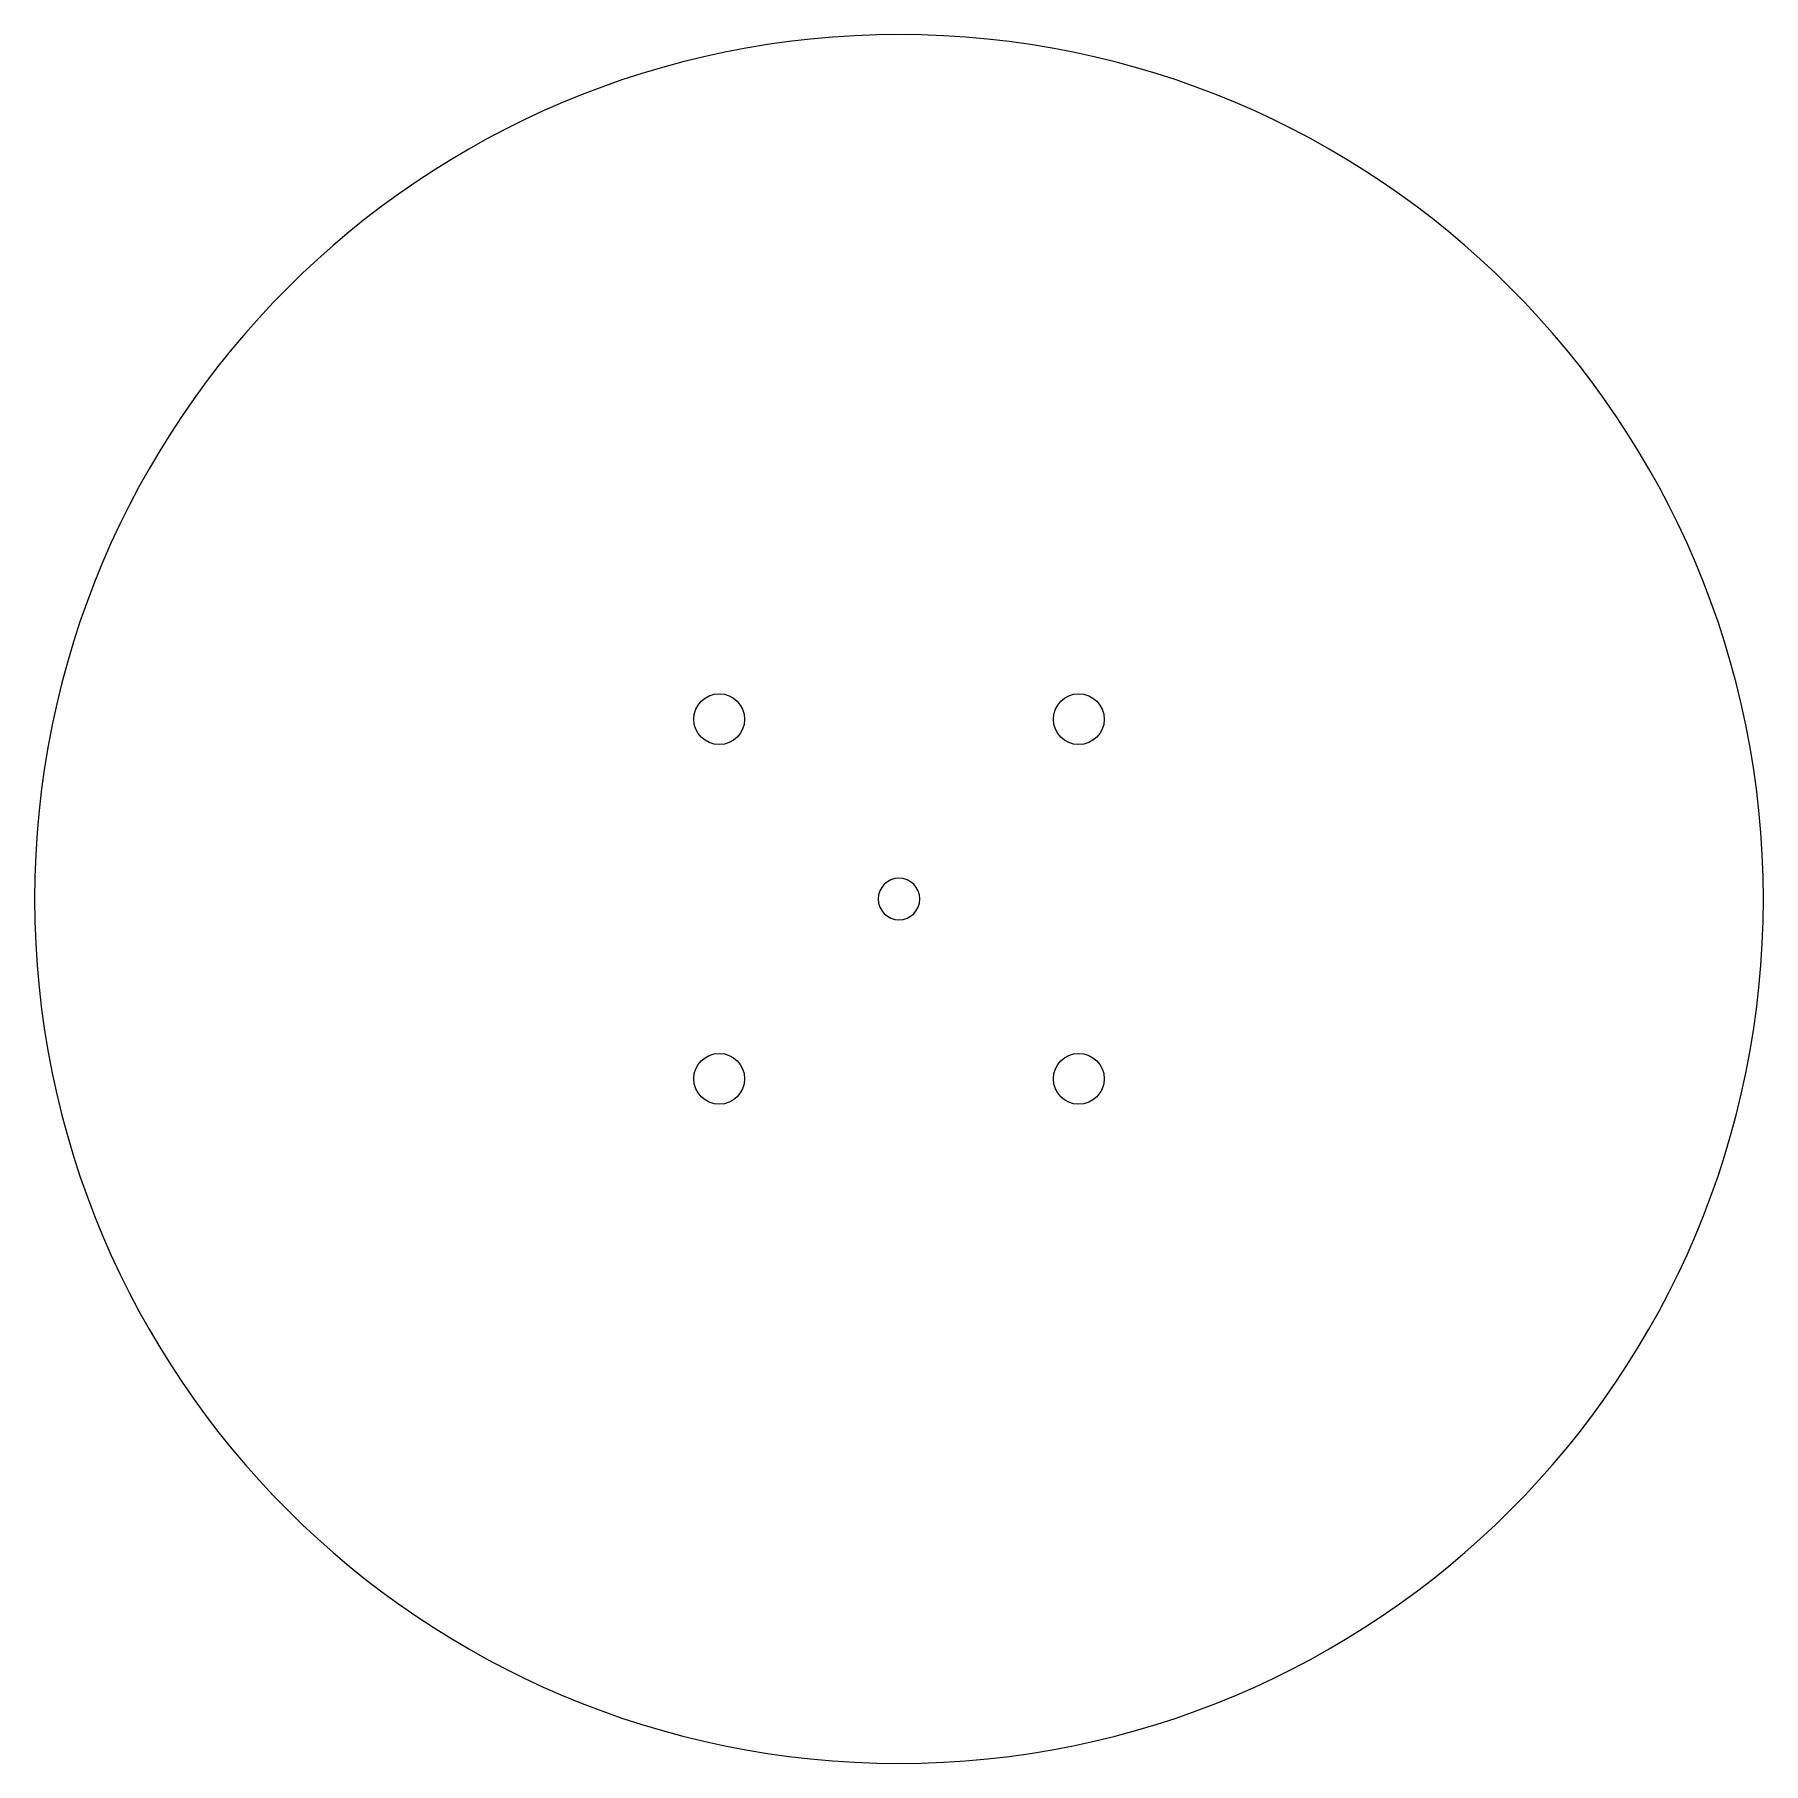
# Model space of a CAD drawing. Header units: millimetres. Extents: x -288 to 540, y -276 to 186.
# Drawn here: x 200.1 to 540.1, y -184.6 to 155.4 of the extents above; entities that cross this region are included whole.
import ezdxf

# ---------------------------------------------------------------- set-up
doc = ezdxf.new("R2010")
doc.units = ezdxf.units.MM
doc.header["$MEASUREMENT"] = 0
doc.layers.add('layer 1', color=7, linetype='Continuous')

msp = doc.modelspace()

# ---------------------------------------------------------------- linework, layer by layer
at = {"layer": 'layer 1', "lineweight": 18}
for centre in [(334.7152, 20.7751), (405.4261, 20.7751), (334.7152, -49.9356), (405.4259, -49.9358)]:
    msp.add_ellipse(centre, major_axis=(0, 5), ratio=1, dxfattribs=at)
at = {"layer": 'layer 1', "color": 250, "lineweight": 9}
msp.add_open_spline([(370.0706, 155.4193), (463.9589, 155.4193), (540.0703, 79.3077), (540.0703, -14.5806), (540.0703, -14.5806), (540.0705, -108.4689), (463.9591, -184.5802), (370.0708, -184.5802), (370.0708, -184.5802), (276.1825, -184.58), (200.0709, -108.4687), (200.0709, -14.5804), (200.0709, -14.5804), (200.0709, 79.3079), (276.1823, 155.4194), (370.0706, 155.4193)], degree=3, knots=[0, 0, 0, 0, 0.2, 0.2, 0.2, 0.2, 0.4, 0.4, 0.4, 0.4, 0.6, 0.6, 0.6, 0.6, 1, 1, 1, 1], dxfattribs=at)
at = {"layer": 'layer 1', "color": 1, "lineweight": 9}
msp.add_open_spline([(370.0706, -10.4803), (372.335, -10.4803), (374.1706, -12.3159), (374.1706, -14.5803), (374.1706, -14.5803), (374.1706, -16.8447), (372.335, -18.6803), (370.0706, -18.6803), (370.0706, -18.6803), (367.8062, -18.6803), (365.9706, -16.8447), (365.9706, -14.5803), (365.9706, -14.5803), (365.9706, -12.3159), (367.8062, -10.4803), (370.0706, -10.4803)], degree=3, knots=[0, 0, 0, 0, 0.2, 0.2, 0.2, 0.2, 0.4, 0.4, 0.4, 0.4, 0.6, 0.6, 0.6, 0.6, 1, 1, 1, 1], dxfattribs=at)

doc.saveas('drawing.dxf')
